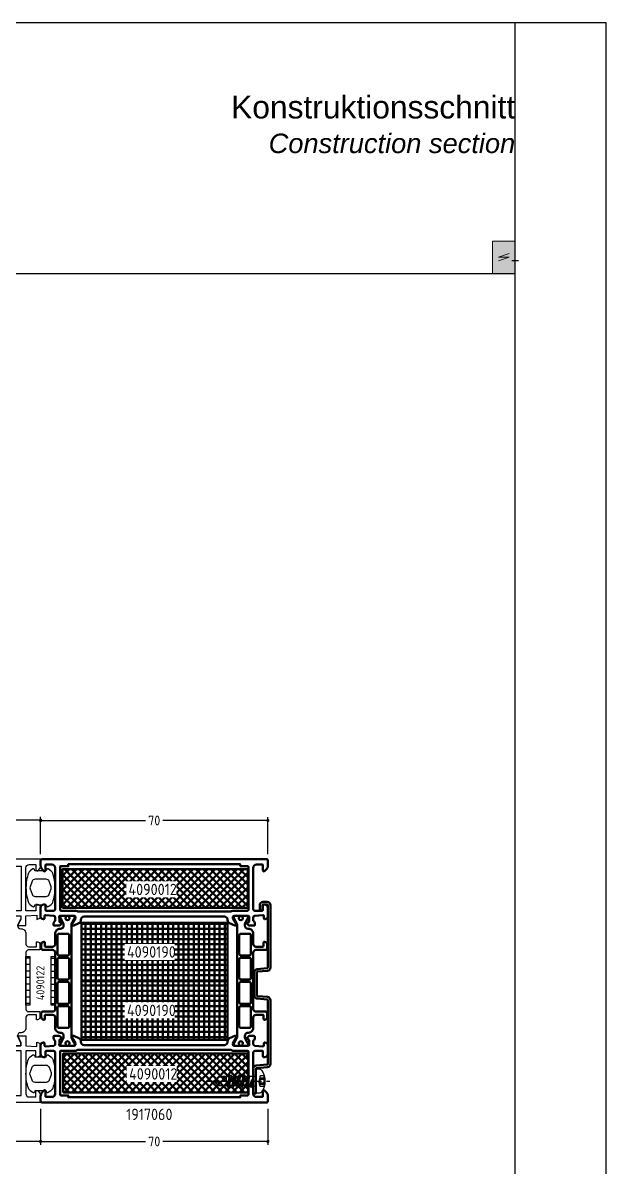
# Model space of a CAD drawing. Header units: millimetres. Extents: x 415 to 4125, y 1522 to 2116.
# Drawn here: x 2535 to 2714.6, y 1763.3 to 2115.9 of the extents above; entities that cross this region are included whole.
import ezdxf

# ---------------------------------------------------------------- set-up
doc = ezdxf.new("R2010")
doc.units = ezdxf.units.MM
doc.linetypes.add('AM_ISO02W050', pattern=[7.5, 6, -1.5])
doc.linetypes.add('AM_ISO08W050', pattern=[18, 12, -1.5, 3, -1.5])
for name, color, linetype in [('04TXT', 2, 'Continuous'), ('AM_1', 2, 'Continuous'), ('AM_3', 6, 'AM_ISO02W050'), ('AM_7', 4, 'AM_ISO08W050'), ('DUENN', 7, 'Continuous'), ('PROFILE', 7, 'Continuous'), ('WBC-GER-ENG', 7, 'Continuous')]:
    doc.layers.add(name, color=color, linetype=linetype)
for name, color, linetype, lineweight in [('AM_0', 7, 'Continuous', 50), ('AM_5', 3, 'Continuous', 25), ('AM_C', 2, 'Continuous', 50), ('AM_D', 7, 'Continuous', 50), ('Cont2', 2, 'Continuous', 25), ('Cont3', 70, 'Continuous', 18), ('Cont4', 10, 'Continuous', 13)]:
    doc.layers.add(name, color=color, linetype=linetype, lineweight=lineweight)
doc.layers.add('BOUND_EXT', color=30, linetype='Continuous', plot=False)
doc.layers.add('BOUND_INT', color=30, linetype='Continuous', plot=False)
doc.styles.add('HBS_DIMTEXTSTYLE', font='isocp.shx')
doc.styles.get("Standard").update_dxf_attribs({"font": 'ISOCP.SHX'})
doc.styles.add('SWISSB', font='swissb.ttf')
doc.dimstyles.new('HBS_Cata_1-1', dxfattribs={"dimtxt": 3, "dimasz": 1, "dimexe": 1, "dimexo": 2, "dimgap": 1, "dimtad": 0, "dimtoh": 1, "dimdec": 1, "dimdsep": 46, "dimtxsty": 'HBS_DIMTEXTSTYLE', "dimblk": 'DOT', "dimcen": 0, "dimclrd": 256, "dimclre": 256, "dimclrt": 2, "dimadec": 0, "dimazin": 2, "dimtp": 0.1, "dimtm": 0.1, "dimtfac": 0.7, "dimtdec": 1, "dimtmove": 0, "dimatfit": 3, "dimldrblk": 'NONE', "dimfxl": 1, "dimlwd": -1, "dimlwe": -1, "dimarcsym": 1})

# ---------------------------------------------------------------- blocks, each defined once
blk = doc.blocks.new('WI4010047_253_253')
at = {"linetype": 'Continuous'}
for points in [[(8.85, 4.5, -0.084879), (13.335592, 3.733007), (13.335592, 3.733007, -0.156567), (14.065921, 3.178593), (14.645746, 2.350517, -0.493145), (14.502606, 1.896537), (14.1, 1.75), (14.1, -1.75), (14.502606, -1.896537, -0.493145), (14.645746, -2.350517), (14.065921, -3.178593, -0.156567), (13.335592, -3.733007, -0.084879), (8.85, -4.5, -0.084879), (4.364408, -3.733007, -0.156567), (3.634079, -3.178593), (3.054254, -2.350517, -0.493145), (3.197394, -1.896537), (3.6, -1.75), (3.6, 1.75), (3.197394, 1.896537, -0.493145), (3.054254, 2.350517), (3.634079, 3.178593, -0.156567), (4.364408, 3.733007, -0.084879)], [(11.5, 1.699449), (11.5, -1.699449, -0.315299), (10.84202, -2.639142), (9.19202, -3.239693, -0.176327), (8.50798, -3.239693), (6.85798, -2.639142, -0.315299), (6.2, -1.699449), (6.2, 1.699449, -0.315299), (6.85798, 2.639142), (8.50798, 3.239693, -0.176327), (9.19202, 3.239693), (10.84202, 2.639142, -0.315299), (11.5, 1.699449)]]:
    blk.add_lwpolyline(points, format="xyb", close=True, dxfattribs=at)
blk = doc.blocks.new('WI4090122_253_253')
at = {"linetype": 'Continuous'}
for p, q in [((-7, 1.2), (-7, 0)), ((-5, 1.2), (-5, 0)), ((-3, 1.2), (-3, 0)), ((-1, 1.2), (-1, 0)), ((1, 1.2), (1, 0)), ((3, 1.2), (3, 0)), ((5, 1.2), (5, 0)), ((7, 1.2), (7, 0))]:
    blk.add_line(p, q, dxfattribs=at)
blk.add_lwpolyline([(7.5, 1.2), (7.5, 0), (-7.5, 0), (-7.5, 1.2), (7.5, 1.2)], close=True, dxfattribs=at)
blk = doc.blocks.new('WI1311073')
at = {"linetype": 'Continuous'}
for points in [[(17.7, 20.161791), (17.7, 13.4, 0.414214), (18.7, 12.4), (18.856087, 12.4, -0.294108), (19.766453, 11.813803), (20.5, 10.2), (20.5, 9.5), (18.3, 10.5), (17.5, 10.5), (17.5, 6.1), (18.3, 6.1), (20.5, 7.1), (20.5, 4.500001), (17.5, 4.5), (17.279263, 1.2), (18.58563, 1.2), (18.148865, 0), (15, 0, -0.414214), (14, 1), (14, 1.5), (15.9, 1.5), (15.9, 4.5), (2.7, 4.5, 0.414214), (1.7, 3.5), (1.7, 1.5), (3.5, 1.5), (3.712132, 0.987868), (3.310051, 0.585786, -0.198912), (1.895837, 0), (0, 0), (0, 65), (4.5, 65), (4.5, 62.5), (3.5, 62.5), (3.5, 63.5), (2.3, 63.5, 0.414214), (1.5, 62.7), (1.5, 58.3, 0.414214), (2.3, 57.5), (3.5, 57.5), (3.5, 58.5), (4.5, 58.5), (4.5, 55), (3.5, 55), (3.5, 56), (1.8, 56), (1.8, 36.5, 0.414214), (2.8, 35.5), (15.9, 35.5), (15.9, 38.5), (14, 38.5), (14, 39, -0.414214), (15, 40), (18.148865, 40), (18.58563, 38.8), (17.279263, 38.8), (17.5, 35.5), (20.5, 35.499999), (20.5, 32.9), (18.3, 33.9), (17.5, 33.9), (17.5, 29.5), (18.3, 29.5), (20.5, 30.5), (20.5, 29.8), (20.5, 29.8), (19.766453, 28.186197, -0.294108), (18.856087, 27.6), (18.7, 27.6, 0.414214), (17.7, 26.6), (17.7, 20.161791)], [(57.3, 19.709844), (57.3, 13.4, -0.414214), (56.3, 12.4), (56.143913, 12.4, 0.294108), (55.233547, 11.813803), (54.5, 10.2), (54.5, 10.2), (54.5, 9.5), (56.7, 10.5), (57.5, 10.5), (57.5, 6.1), (56.7, 6.1), (54.5, 7.1), (54.5, 4.500001), (57.5, 4.5), (57.720737, 1.2), (56.41437, 1.2), (56.851135, 0), (60, 0, 0.414214), (61, 1), (61, 1.5), (59.1, 1.5), (59.1, 4.5), (72.3, 4.5, -0.414214), (73.3, 3.5), (73.3, 1.5), (71.5, 1.5), (71.287868, 0.987868), (71.689949, 0.585786, 0.198912), (73.104163, 0), (75, 0), (75, 40), (73.104163, 40, 0.198912), (71.689949, 39.414214), (71.287868, 39.012132), (71.5, 38.5), (73.3, 38.5), (73.3, 36.5, -0.414214), (72.3, 35.5), (59.1, 35.5), (59.1, 38.5), (61, 38.5), (61, 39, 0.414214), (60, 40), (56.851135, 40), (56.41437, 38.8), (57.720737, 38.8), (57.5, 35.5), (54.5, 35.499999), (54.5, 32.9), (56.7, 33.9), (57.5, 33.9), (57.5, 29.5), (56.7, 29.5), (54.5, 30.5), (54.5, 29.8), (55.233547, 28.186197, 0.294108), (56.143913, 27.6), (56.3, 27.6, -0.414214), (57.3, 26.6), (57.3, 19.709844)], [(16.2, 19.890623), (16.2, 28.330909, 0.112281), (16.101639, 28.763398, -0.112281), (15.9, 29.65), (15.9, 34), (2.2, 34), (2.2, 31.5), (2.2, 31.5), (1.6, 31.5), (1.6, 8.5), (2.2, 8.5), (2.2, 6), (15.9, 6), (15.9, 10.35, -0.112281), (16.101639, 11.236602, 0.112281), (16.2, 11.669091), (16.2, 19.890623)], [(58.8, 19.709844), (58.8, 28.330909, -0.112281), (58.898361, 28.763398, 0.112281), (59.1, 29.65), (59.1, 34), (72.8, 34), (72.8, 31.5), (72.8, 31.5), (73.4, 31.5), (73.4, 8.5), (72.8, 8.5), (72.8, 6), (59.1, 6), (59.1, 10.35, 0.112281), (58.898361, 11.236602, -0.112281), (58.8, 11.669091), (58.8, 19.709844)]]:
    blk.add_lwpolyline(points, format="xyb", dxfattribs=at)
at = {"color": 7, "linetype": 'Continuous'}
for points, format in [([(35.052353, 30.5), (54.5, 30.5), (54.5, 30.450216), (56.5, 29.45), (57.5, 29.45), (57.5, 33.95), (56.5, 33.95), (54.5, 32.949784), (54.5, 32.9), (54.5, 32.9, -0.414214), (53.5, 33.9), (53.5, 34, 0.414214), (52, 35.5), (48.8, 35.5, -0.414214), (48, 36.3), (48, 38.7), (49.5, 38.7), (49.5, 39, 0.414214), (48.7, 39.8), (47, 39.8), (47, 36.3, -0.414214), (46.2, 35.5), (28.8, 35.5, -0.414214), (28, 36.3), (28, 39.8), (26.3, 39.8, 0.414214), (25.5, 39), (25.5, 38.7), (27, 38.7), (27, 36.3, -0.414214), (26.2, 35.5), (23, 35.5, 0.414214), (21.5, 34), (21.5, 33.9, -0.414214), (20.5, 32.9), (20.5, 32.949784), (18.5, 33.95), (17.5, 33.95), (17.5, 29.45), (18.5, 29.45), (20.5, 30.450216), (20.5, 30.5), (35.052353, 30.5)], "xyb"), ([(29.7, 32.880882, 0, 0, 0), (29.7, 31.2, 0, 0, 0), (23, 31.2, 0, 0, 0), (23, 34.8, 0, 0, 0), (23, 34.8, 0, 0, 0), (29.7, 34.8, 0, 0, 0), (29.7, 32.880882, 0.1, 0.1, 0)], "xyseb"), ([(30.4, 33.014109, 0, 0, 0), (30.4, 34.8, 0, 0, 0), (30.4, 34.8, 0, 0, 0), (37.15, 34.8, 0, 0, 0), (37.15, 32.792063, 0.1, 0.1, 0)], "xyseb"), ([(35.052353, 31.2, 0, 0, 0), (30.4, 31.2, 0, 0, 0), (30.4, 33.014109, 0.1, 0.1, 0)], "xyseb"), ([(37.15, 32.792063, 0, 0, 0), (37.15, 31.2, 0, 0, 0), (35.052353, 31.2, 0.1, 0.1, 0)], "xyseb"), ([(37.85, 32.792063, 0, 0, 0), (37.85, 34.8, 0, 0, 0), (44.6, 34.8, 0, 0, 0), (44.6, 32.658835, 0.1, 0.1, 0)], "xyseb"), ([(44.6, 32.658835, 0, 0, 0), (44.6, 31.2, 0, 0, 0), (44.6, 31.2, 0, 0, 0), (37.85, 31.2, 0, 0, 0), (37.85, 32.792063, 0.1, 0.1, 0)], "xyseb"), ([(45.3, 32.658835, 0, 0, 0), (45.3, 34.8, 0, 0, 0), (45.3, 34.8, 0, 0, 0), (52, 34.8, 0, 0, 0), (52, 31.2, 0, 0, 0), (45.3, 31.2, 0, 0, 0), (45.3, 32.658835, 0.1, 0.1, 0)], "xyseb"), ([(34.030577, 9.5), (54.5, 9.5), (54.5, 9.549784), (56.5, 10.55), (57.5, 10.55), (57.5, 6.05), (56.5, 6.05), (54.5, 7.050216), (54.5, 7.1), (54.5, 7.1, 0.414214), (53.5, 6.1), (53.5, 6, -0.414214), (52, 4.5), (48.8, 4.5, 0.414214), (48, 3.7), (48, 1.3), (49.5, 1.3), (49.5, 1, -0.414214), (48.7, 0.2), (47, 0.2), (47, 3.7, 0.414214), (46.2, 4.5), (28.8, 4.5, 0.414214), (28, 3.7), (28, 0.2), (26.3, 0.2, -0.414214), (25.5, 1), (25.5, 1.3), (27, 1.3), (27, 3.7, 0.414214), (26.2, 4.5), (23, 4.5, -0.414214), (21.5, 6), (21.5, 6.1, 0.414214), (20.5, 7.1), (20.5, 7.050216), (18.5, 6.05), (17.5, 6.05), (17.5, 10.55), (18.5, 10.55), (20.5, 9.549784), (20.5, 9.5), (34.030577, 9.5)], "xyb"), ([(29.7, 6.990274, 0, 0, 0), (29.7, 8.8, 0, 0, 0), (23, 8.8, 0, 0, 0), (23, 5.2, 0, 0, 0), (23, 5.2, 0, 0, 0), (29.7, 5.2, 0, 0, 0), (29.7, 6.990274, 0.1, 0.1, 0)], "xyseb"), ([(34.252702, 8.8, 0, 0, 0), (30.4, 8.8, 0, 0, 0), (30.4, 6.990274, 0.1, 0.1, 0)], "xyseb"), ([(37.15, 6.901456, 0, 0, 0), (37.15, 8.8, 0, 0, 0), (34.252702, 8.8, 0.1, 0.1, 0)], "xyseb"), ([(44.6, 6.901456, 0, 0, 0), (44.6, 8.8, 0, 0, 0), (44.6, 8.8, 0, 0, 0), (37.85, 8.8, 0, 0, 0), (37.85, 6.901456, 0.1, 0.1, 0)], "xyseb"), ([(45.3, 6.901456, 0, 0, 0), (45.3, 5.2, 0, 0, 0), (45.3, 5.2, 0, 0, 0), (52, 5.2, 0, 0, 0), (52, 8.8, 0, 0, 0), (45.3, 8.8, 0, 0, 0), (45.3, 6.901456, 0.1, 0.1, 0)], "xyseb"), ([(30.4, 6.990274, 0, 0, 0), (30.4, 5.2, 0, 0, 0), (30.4, 5.2, 0, 0, 0), (37.15, 5.2, 0, 0, 0), (37.15, 6.901456, 0.1, 0.1, 0)], "xyseb"), ([(37.85, 6.901456, 0, 0, 0), (37.85, 5.2, 0, 0, 0), (44.6, 5.2, 0, 0, 0), (44.6, 6.901456, 0.1, 0.1, 0)], "xyseb")]:
    blk.add_lwpolyline(points, format=format, dxfattribs=at)
blk = doc.blocks.new('1917060_technic_wos')
at = {"layer": 'AM_D'}
for points in [[(20.5, 59.8), (19.77, 58.19, -0.294108), (18.86, 57.6), (18.7, 57.6, 0.414214), (17.7, 56.6), (17.7, 13.4, 0.414214), (18.7, 12.4), (18.86, 12.4, -0.294108), (19.77, 11.81), (20.5, 10.2), (20.5, 9.9, -0.198912), (20.44, 9.76), (20.34, 9.66, -0.339454), (20.1, 9.63), (18.18, 10.74, 0.57735), (17.5, 10.35), (17.5, 6, 0.618034), (17.98, 5.76, -0.162278), (18.1, 5.8), (19.25, 5.8, 0.267949), (19.42, 5.9), (19.8, 6.55), (20.44, 5.91, -0.198912), (20.5, 5.77), (20.5, 4.2, -0.414214), (20.3, 4), (19.87, 4, -0.241531), (19.05, 4.42, 0.241531), (18.89, 4.5), (17.97, 4.5, 0.394784), (17.47, 4.03), (17.3, 1.52, 0.433914), (17.6, 1.2), (18.3, 1.2, -0.520567), (18.49, 0.93), (18.27, 0.33, -0.315299), (17.8, 0), (15, 0, -0.414214), (14, 1), (14, 1.3, -0.414214), (14.2, 1.5), (15.7, 1.5, 0.414214), (15.9, 1.7), (15.9, 4, 0.414214), (15.4, 4.5), (2.7, 4.5, 0.414214), (1.7, 3.5), (1.7, 1.7, 0.414214), (1.9, 1.5), (3.5, 1.5, -0.668179), (3.71, 0.99), (3.31, 0.59, -0.198912), (1.9, 0), (0.5, 0, -0.414214), (0, 0.5), (0, 69.5, -0.414214), (0.5, 70), (1.9, 70, -0.198912), (3.31, 69.41), (3.71, 69.01, -0.668179), (3.5, 68.5), (1.9, 68.5, 0.414214), (1.7, 68.3), (1.7, 66.5, 0.414214), (2.7, 65.5), (15.4, 65.5, 0.414214), (15.9, 66), (15.9, 68.3, 0.414214), (15.7, 68.5), (14.2, 68.5, -0.414214), (14, 68.7), (14, 69, -0.414214), (15, 70), (17.8, 70, -0.315299), (18.27, 69.67), (18.49, 69.07, -0.520567), (18.3, 68.8), (17.6, 68.8, 0.433914), (17.3, 68.48), (17.47, 65.97, 0.394784), (17.97, 65.5), (18.89, 65.5, 0.241531), (19.05, 65.58, -0.241531), (19.87, 66), (20.3, 66, -0.414214), (20.5, 65.8), (20.5, 64.23, -0.198912), (20.44, 64.09), (19.8, 63.45), (19.42, 64.1, 0.267949), (19.25, 64.2), (18.1, 64.2, -0.162278), (17.98, 64.24, 0.618034), (17.5, 64), (17.5, 59.65, 0.57735), (18.18, 59.26), (20.1, 60.37, -0.339454), (20.34, 60.34), (20.44, 60.24, -0.198912), (20.5, 60.1), (20.5, 59.8)], [(54.5, 62.9, -0.414214), (53.5, 63.9), (53.5, 64, 0.414214), (52, 65.5), (48.8, 65.5, -0.414214), (48, 66.3), (48, 68.5, -0.414214), (48.2, 68.7), (49.3, 68.7, 0.414214), (49.5, 68.9), (49.5, 69, 0.414214), (48.7, 69.8), (47.5, 69.8, 0.414214), (47, 69.3), (47, 66.3, -0.414214), (46.2, 65.5), (28.8, 65.5, -0.414214), (28, 66.3), (28, 69.3, 0.414214), (27.5, 69.8), (26.3, 69.8, 0.414214), (25.5, 69), (25.5, 68.9, 0.414214), (25.7, 68.7), (26.8, 68.7, -0.414214), (27, 68.5), (27, 66.3, -0.414214), (26.2, 65.5), (23, 65.5, 0.414214), (21.5, 64), (21.5, 63.9, -0.414214), (20.5, 62.9), (20.19, 62.9, -0.131195), (19.72, 63.03), (18.43, 63.77, 0.131652), (17.93, 63.9), (17.8, 63.9, 0.414214), (17.5, 63.6), (17.5, 62.42, 0.414214), (17.7, 62.22), (17.96, 62.22, -1.69614), (17.96, 61.17), (17.7, 61.17, 0.414214), (17.5, 60.97), (17.5, 59.8, 0.414214), (17.8, 59.5), (17.93, 59.5, 0.131652), (18.43, 59.63), (19.72, 60.37, -0.131195), (20.19, 60.5), (54.81, 60.5, -0.131195), (55.28, 60.37), (56.57, 59.63, 0.131652), (57.07, 59.5), (57.2, 59.5, 0.414214), (57.5, 59.8), (57.5, 60.97, 0.414214), (57.3, 61.17), (57.04, 61.17, -1.69614), (57.04, 62.22), (57.3, 62.22, 0.414214), (57.5, 62.42), (57.5, 63.6, 0.414214), (57.2, 63.9), (57.07, 63.9, 0.131652), (56.57, 63.77), (55.28, 63.03, -0.131195), (54.81, 62.9), (54.5, 62.9)], [(54.5, 59.8), (55.23, 58.19, 0.294108), (56.14, 57.6), (56.3, 57.6, -0.414214), (57.3, 56.6), (57.3, 13.4, -0.414214), (56.3, 12.4), (56.14, 12.4, 0.294108), (55.23, 11.81), (54.5, 10.2), (54.5, 9.9, 0.198912), (54.56, 9.76), (54.66, 9.66, 0.339454), (54.9, 9.63), (56.83, 10.74, -0.57735), (57.5, 10.35), (57.5, 6, -0.618034), (57.02, 5.76, 0.162278), (56.9, 5.8), (55.75, 5.8, -0.267949), (55.58, 5.9), (55.2, 6.55), (54.56, 5.91, 0.198912), (54.5, 5.77), (54.5, 4.2, 0.414214), (54.7, 4), (55.13, 4, 0.241531), (55.95, 4.42, -0.241531), (56.11, 4.5), (57.03, 4.5, -0.394784), (57.53, 4.03), (57.7, 1.52, -0.433914), (57.4, 1.2), (56.7, 1.2, 0.520567), (56.51, 0.93), (56.73, 0.33, 0.315299), (57.2, 0), (60, 0, 0.414214), (61, 1), (61, 1.3, 0.414214), (60.8, 1.5), (59.3, 1.5, -0.414214), (59.1, 1.7), (59.1, 4, -0.414214), (59.6, 4.5), (72.3, 4.5, -0.414214), (73.3, 3.5), (73.3, 1.7, -0.414214), (73.1, 1.5), (71.5, 1.5, 0.668179), (71.29, 0.99), (71.69, 0.59, 0.198912), (73.1, 0), (74.5, 0, 0.414214), (75, 0.5), (75, 69.5, 0.414214), (74.5, 70), (73.1, 70, 0.198912), (71.69, 69.41), (71.29, 69.01, 0.668179), (71.5, 68.5), (73.1, 68.5, -0.414214), (73.3, 68.3), (73.3, 66.5, -0.414214), (72.3, 65.5), (59.6, 65.5, -0.414214), (59.1, 66), (59.1, 68.3, -0.414214), (59.3, 68.5), (60.8, 68.5, 0.414214), (61, 68.7), (61, 69, 0.414214), (60, 70), (57.2, 70, 0.315299), (56.73, 69.67), (56.51, 69.07, 0.520567), (56.7, 68.8), (57.4, 68.8, -0.433914), (57.7, 68.48), (57.53, 65.97, -0.394784), (57.03, 65.5), (56.11, 65.5, -0.241531), (55.95, 65.58, 0.241531), (55.13, 66), (54.7, 66, 0.414214), (54.5, 65.8), (54.5, 64.23, 0.198912), (54.56, 64.09), (55.2, 63.45), (55.58, 64.1, -0.267949), (55.75, 64.2), (56.9, 64.2, 0.162278), (57.02, 64.24, -0.618034), (57.5, 64), (57.5, 59.65, -0.57735), (56.83, 59.26), (54.9, 60.37, 0.339454), (54.66, 60.34), (54.56, 60.24, 0.198912), (54.5, 60.1), (54.5, 59.8)], [(2.2, 61.5), (1.6, 61.5), (1.6, 8.5), (2.2, 8.5), (2.2, 6.2, 0.414214), (2.4, 6), (15.7, 6, 0.414214), (15.9, 6.2), (15.9, 10.35, -0.112281), (16.1, 11.24, 0.112281), (16.2, 11.67), (16.2, 58.33, 0.112281), (16.1, 58.76, -0.112281), (15.9, 59.65), (15.9, 63.8, 0.414214), (15.7, 64), (2.4, 64, 0.414214), (2.2, 63.8), (2.2, 61.5)], [(23, 61.7), (23, 64.3, -0.414214), (23.5, 64.8), (29.2, 64.8, -0.414214), (29.7, 64.3), (29.7, 61.7, -0.414214), (29.2, 61.2), (23.5, 61.2, -0.414214), (23, 61.7)], [(30.4, 61.7), (30.4, 64.3, -0.414214), (30.9, 64.8), (36.65, 64.8, -0.414214), (37.15, 64.3), (37.15, 61.7, -0.414214), (36.65, 61.2), (30.9, 61.2, -0.414214), (30.4, 61.7)], [(44.6, 61.7, -0.414214), (44.1, 61.2), (38.35, 61.2, -0.414214), (37.85, 61.7), (37.85, 64.3, -0.414214), (38.35, 64.8), (44.1, 64.8, -0.414214), (44.6, 64.3), (44.6, 61.7)], [(45.3, 61.7), (45.3, 64.3, -0.414214), (45.8, 64.8), (51.5, 64.8, -0.414214), (52, 64.3), (52, 61.7, -0.414214), (51.5, 61.2), (45.8, 61.2, -0.414214), (45.3, 61.7)], [(72.8, 61.5), (73.4, 61.5), (73.4, 8.5), (72.8, 8.5), (72.8, 6.2, -0.414214), (72.6, 6), (59.3, 6, -0.414214), (59.1, 6.2), (59.1, 10.35, 0.112281), (58.9, 11.24, -0.112281), (58.8, 11.67), (58.8, 58.33, -0.112281), (58.9, 58.76, 0.112281), (59.1, 59.65), (59.1, 63.8, -0.414214), (59.3, 64), (72.6, 64, -0.414214), (72.8, 63.8), (72.8, 61.5)], [(20.5, 7.1, -0.414214), (21.5, 6.1), (21.5, 6, 0.414214), (23, 4.5), (26.2, 4.5, -0.414214), (27, 3.7), (27, 1.5, -0.414214), (26.8, 1.3), (25.7, 1.3, 0.414214), (25.5, 1.1), (25.5, 1, 0.414214), (26.3, 0.2), (27.5, 0.2, 0.414214), (28, 0.7), (28, 3.7, -0.414214), (28.8, 4.5), (46.2, 4.5, -0.414214), (47, 3.7), (47, 0.7, 0.414214), (47.5, 0.2), (48.7, 0.2, 0.414214), (49.5, 1), (49.5, 1.1, 0.414214), (49.3, 1.3), (48.2, 1.3, -0.414214), (48, 1.5), (48, 3.7, -0.414214), (48.8, 4.5), (52, 4.5, 0.414214), (53.5, 6), (53.5, 6.1, -0.414214), (54.5, 7.1), (54.81, 7.1, -0.131195), (55.28, 6.97), (56.57, 6.23, 0.131652), (57.07, 6.1), (57.2, 6.1, 0.414214), (57.5, 6.4), (57.5, 7.58, 0.414214), (57.3, 7.78), (57.04, 7.78, -1.69614), (57.04, 8.83), (57.3, 8.83, 0.414214), (57.5, 9.03), (57.5, 10.2, 0.414214), (57.2, 10.5), (57.07, 10.5, 0.131652), (56.57, 10.37), (55.28, 9.63, -0.131195), (54.81, 9.5), (20.19, 9.5, -0.131195), (19.72, 9.63), (18.43, 10.37, 0.131652), (17.93, 10.5), (17.8, 10.5, 0.414214), (17.5, 10.2), (17.5, 9.03, 0.414214), (17.7, 8.83), (17.96, 8.83, -1.69614), (17.96, 7.78), (17.7, 7.78, 0.414214), (17.5, 7.58), (17.5, 6.4, 0.414214), (17.8, 6.1), (17.93, 6.1, 0.131652), (18.43, 6.23), (19.72, 6.97, -0.131195), (20.19, 7.1), (20.5, 7.1)], [(29.7, 8.3), (29.7, 5.7, -0.414214), (29.2, 5.2), (23.5, 5.2, -0.414214), (23, 5.7), (23, 8.3, -0.414214), (23.5, 8.8), (29.2, 8.8, -0.414214), (29.7, 8.3)], [(30.4, 8.3, -0.414214), (30.9, 8.8), (36.65, 8.8, -0.414214), (37.15, 8.3), (37.15, 5.7, -0.414214), (36.65, 5.2), (30.9, 5.2, -0.414214), (30.4, 5.7), (30.4, 8.3)], [(44.6, 8.3), (44.6, 5.7, -0.414214), (44.1, 5.2), (38.35, 5.2, -0.414214), (37.85, 5.7), (37.85, 8.3, -0.414214), (38.35, 8.8), (44.1, 8.8, -0.414214), (44.6, 8.3)], [(52, 8.3), (52, 5.7, -0.414214), (51.5, 5.2), (45.8, 5.2, -0.414214), (45.3, 5.7), (45.3, 8.3, -0.414214), (45.8, 8.8), (51.5, 8.8, -0.414214), (52, 8.3)]]:
    blk.add_lwpolyline(points, format="xyb", close=True, dxfattribs=at)
blk = doc.blocks.new('4090190x')
at = {"layer": 'AM_C'}
h = blk.add_hatch(dxfattribs=at)
h.set_pattern_fill('NET', color=1, scale=0.5)
h.paths.add_polyline_path([(2071.25, 639.61), (2071.25, 684.61), (2053.25, 684.61), (2053.25, 639.61)])
at = {"layer": 'AM_D', "color": 2}
blk.add_lwpolyline([(2071.25, 639.61), (2053.25, 639.61), (2053.25, 684.61), (2071.25, 684.61), (2071.25, 639.61)], close=True, dxfattribs=at)
blk = doc.blocks.new('4090190xx')
at = {"layer": '04TXT'}
blk.add_blockref('4090190x', (137, 0.55), dxfattribs=at)
at = {"layer": '04TXT', "insert": (2197.45, 654.16), "char_height": 3.5, "attachment_point": 1, "rotation": 90, "bg_fill": 3, "box_fill_scale": 1.2, "bg_fill_color": 256, "bg_fill_transparency": 0}
blk.add_mtext_dynamic_manual_height_columns('{\\C7;4090190}', width=13.9994, gutter_width=12.5, heights=[3.4], dxfattribs=at)
blk = doc.blocks.new('4090012x')
at = {"layer": 'AM_C'}
h = blk.add_hatch(dxfattribs=at)
h.set_pattern_fill('ANSI37', color=256, scale=0.5, angle=-90)
h.set_pattern_definition([(315, (708.7329, -1680.4277), (1.122532, 1.122532), []), (45, (708.7329, -1680.4277), (-1.122532, 1.122532), [])])
h.paths.add_polyline_path([(724.98, -1693.16), (781.98, -1693.16), (781.98, -1681.16), (724.98, -1681.16)])
at = {"layer": 'AM_D', "color": 2}
blk.add_lwpolyline([(724.98, -1693.16), (781.98, -1693.16), (781.98, -1681.16), (724.98, -1681.16), (724.98, -1693.16)], close=True, dxfattribs=at)
at = {"layer": '04TXT', "insert": (745.27, -1685.69), "char_height": 3.5, "attachment_point": 1, "bg_fill": 3, "box_fill_scale": 1.2, "bg_fill_color": 256, "bg_fill_transparency": 0}
blk.add_mtext_dynamic_manual_height_columns('{\\C7;4090012}', width=13.9994, gutter_width=12.5, heights=[3.4], dxfattribs=at)
blk = doc.blocks.new('4080202_technic_wos')
at = {"layer": 'AM_D'}
blk.add_lwpolyline([(-48.32, -0.18), (-48.61, -3.59, -0.388879), (-49.61, -4.5), (-57.2, -4.5), (-57.2, -3.7), (-49.61, -3.7, 0.388879), (-49.41, -3.52), (-49.11, -0.11, -0.388879), (-48.12, 0.8), (-28.48, 0.8, -0.388879), (-27.49, -0.11), (-27.22, -3.22, 0.388879), (-27.02, -3.4), (-19.88, -3.4, 0.388879), (-19.68, -3.22), (-19.41, -0.11, -0.388879), (-18.42, 0.8), (0.8, 0.8, -0.414214), (1.8, -0.2), (1.8, -1.5, -0.414214), (0.8, -2.5), (-0.7, -2.5), (-0.7, -1.7), (0.8, -1.7, 0.414214), (1, -1.5), (1, -0.2, 0.414214), (0.8, 0), (-18.42, 0, 0.388879), (-18.62, -0.18), (-18.89, -3.29, -0.388879), (-19.88, -4.2), (-27.02, -4.2, -0.388879), (-28.01, -3.29), (-28.28, -0.18, 0.388879), (-28.48, 0), (-48.12, 0, 0.388879), (-48.32, -0.18)], format="xyb", close=True, dxfattribs=at)
blk = doc.blocks.new('WS4070448')
for p, q in [((45.28, 178.42), (45.28, 176.06)), ((45.28, 178.42), (48.18, 178.42)), ((48.18, 176.06), (48.18, 178.42)), ((45.28, 176.06), (46.73, 174.42)), ((46.73, 174.42), (48.18, 176.06))]:
    blk.add_line(p, q)
blk.add_lwpolyline([(50.05, 189.18, 0.314856), (43.41, 189.18, 0.244912), (42.98, 188.36), (42.98, 187.42), (50.48, 187.42), (50.48, 188.36, 0.244912), (50.05, 189.18, 0.138291)], format="xyb")
for points in [[(45.28, 186.92), (45.28, 186.21)], [(48.18, 186.92), (48.18, 185.5)], [(44.78, 185.92), (47.23, 186.35)], [(44.78, 184.52), (48.68, 185.21)], [(44.78, 183.12), (48.68, 183.81)], [(45.28, 185.63), (45.28, 185.21)], [(45.28, 185.63), (45.28, 184.81)], [(45.28, 185.63), (45.28, 184.81)], [(45.28, 184.23), (45.28, 183.41)], [(48.18, 184.92), (48.18, 184.1)], [(48.18, 183.52), (48.18, 182.7)], [(44.78, 181.72), (48.68, 182.41)], [(44.78, 180.32), (48.68, 181.01)], [(45.28, 182.83), (45.28, 182.01)], [(45.28, 181.43), (45.28, 180.61)], [(45.28, 180.03), (45.28, 179.21)], [(48.18, 182.12), (48.18, 181.3)], [(48.18, 180.72), (48.18, 179.9)], [(44.78, 178.92), (48.68, 179.61)], [(45.28, 178.63), (45.28, 178.42)], [(45.28, 177.23), (45.28, 176.41)], [(47.93, 178.42), (47.93, 176.17), (46.76, 174.78)], [(48.18, 179.32), (48.18, 178.42)], [(48.18, 177.92), (48.18, 177.1)]]:
    blk.add_lwpolyline(points)
for points in [[(44.78, 185.92), (45.28, 185.63), (46.73, 185.98), (47.23, 186.35), (46.73, 186.55), (45.28, 186.21)], [(44.78, 184.52), (45.28, 184.23), (48.18, 184.92), (48.68, 185.21), (48.18, 185.5), (45.28, 184.81)], [(44.78, 183.12), (45.28, 182.83), (48.18, 183.52), (48.68, 183.81), (48.18, 184.1), (45.28, 183.41)], [(44.78, 181.72), (45.28, 181.43), (48.18, 182.12), (48.68, 182.41), (48.18, 182.7), (45.28, 182.01)], [(44.78, 180.32), (45.28, 180.03), (48.18, 180.72), (48.68, 181.01), (48.18, 181.3), (45.28, 180.61)], [(44.78, 178.92), (45.28, 178.63), (48.18, 179.32), (48.68, 179.61), (48.18, 179.9), (45.28, 179.21)]]:
    blk.add_lwpolyline(points, close=True)
for centre, radius, start, end in [((44.78, 186.92), 0.5, 0, 90), ((48.68, 186.92), 0.5, 90, 180), ((45.27, 174.59), 1.47, 353.4244, 89.6688)]:
    blk.add_arc(centre, radius, start, end)
at = {"layer": 'AM_3'}
for p, q in [((45.76, 188.75), (45.76, 190.14)), ((46.17, 188.75), (46.17, 190.03)), ((47.29, 188.75), (47.29, 190.03)), ((47.7, 188.75), (47.7, 190.14))]:
    blk.add_line(p, q, dxfattribs=at)
for points in [[(45.08, 189.98), (45.08, 188.75)], [(45.08, 188.75), (46.73, 188.31)], [(48.38, 188.75), (46.73, 188.31)], [(48.38, 189.98), (48.38, 188.75)]]:
    blk.add_lwpolyline(points, dxfattribs=at)
for centre, radius, start, end in [((45.14, 191.26), 1.28, 267.2848, 298.8872), ((45.42, 189.91), 1.21, 253.6643, 286.3357), ((46.73, 192.91), 2.94, 250.6988, 289.3012), ((46.73, 198.84), 10.13, 264.4948, 275.5052), ((48.32, 191.26), 1.28, 241.1128, 272.7152), ((48.04, 189.91), 1.21, 253.6643, 286.3357)]:
    blk.add_arc(centre, radius, start, end, dxfattribs=at)
at = {"layer": 'AM_7'}
blk.add_line((46.71, 172.66), (46.73, 191.72), dxfattribs=at)
blk = doc.blocks.new('_Dot')
at = {"color": 0, "linetype": 'ByBlock', "lineweight": -2}
blk.add_line((-0.5, 0), (-1, 0), dxfattribs=at)
at = {"color": 0, "linetype": 'ByBlock', "const_width": 0.5}
blk.add_lwpolyline([(-0.25, 0, 1), (0.25, 0, 1)], format="xyb", close=True, dxfattribs=at)
blk = doc.blocks.new('*D65')
at = {"layer": 'AM_5', "transparency": 16777216}
for p, q in [((2475.43, 1781.24), (2475.43, 1770.24)), ((2540.43, 1781.24), (2540.43, 1770.24)), ((2476.43, 1771.24), (2505.13, 1771.24)), ((2539.43, 1771.24), (2510.73, 1771.24))]:
    blk.add_line(p, q, dxfattribs=at)
at = {"layer": 'Defpoints', "color": 0, "transparency": 16777216}
for p in [(2475.43, 1783.24), (2540.43, 1783.24), (2540.43, 1771.24)]:
    blk.add_point(p, dxfattribs=at)
at = {"layer": 'AM_5', "transparency": 16777216, "rotation": 180}
blk.add_blockref('_Dot', (2475.43, 1771.24), dxfattribs=at)
at = {"layer": 'AM_5', "transparency": 16777216}
blk.add_blockref('_Dot', (2540.43, 1771.24), dxfattribs=at)
at = {"layer": 'AM_5', "color": 2, "transparency": 16777216, "insert": (2507.93, 1771.24), "char_height": 3, "attachment_point": 5, "style": 'HBS_DIMTEXTSTYLE'}
blk.add_mtext('65', dxfattribs=at)
blk = doc.blocks.new('_None')
blk = doc.blocks.new('*D66')
at = {"layer": 'AM_5', "transparency": 16777216}
for p, q in [((2540.43, 1781.24), (2540.43, 1770.24)), ((2610.43, 1781.24), (2610.43, 1770.24)), ((2541.43, 1771.24), (2572.78, 1771.24)), ((2609.43, 1771.24), (2578.08, 1771.24))]:
    blk.add_line(p, q, dxfattribs=at)
at = {"layer": 'Defpoints', "color": 0, "transparency": 16777216}
for p in [(2540.43, 1783.24), (2610.43, 1783.24), (2610.43, 1771.24)]:
    blk.add_point(p, dxfattribs=at)
at = {"layer": 'AM_5', "transparency": 16777216, "rotation": 180}
blk.add_blockref('_Dot', (2540.43, 1771.24), dxfattribs=at)
at = {"layer": 'AM_5', "transparency": 16777216}
blk.add_blockref('_Dot', (2610.43, 1771.24), dxfattribs=at)
at = {"layer": 'AM_5', "color": 2, "transparency": 16777216, "insert": (2575.43, 1771.24), "char_height": 3, "attachment_point": 5, "style": 'HBS_DIMTEXTSTYLE'}
blk.add_mtext('70', dxfattribs=at)
blk = doc.blocks.new('*D67')
at = {"layer": 'AM_5', "transparency": 16777216}
for p, q in [((2540.43, 1859.74), (2540.43, 1871.12)), ((2541.43, 1870.12), (2572.78, 1870.12)), ((2609.43, 1870.12), (2578.08, 1870.12)), ((2610.43, 1859.74), (2610.43, 1871.12))]:
    blk.add_line(p, q, dxfattribs=at)
at = {"layer": 'Defpoints', "color": 0, "transparency": 16777216}
for p in [(2540.43, 1870.12), (2540.43, 1857.74), (2610.43, 1857.74)]:
    blk.add_point(p, dxfattribs=at)
at = {"layer": 'AM_5', "transparency": 16777216, "rotation": 180}
blk.add_blockref('_Dot', (2540.43, 1870.12), dxfattribs=at)
at = {"layer": 'AM_5', "transparency": 16777216}
blk.add_blockref('_Dot', (2610.43, 1870.12), dxfattribs=at)
at = {"layer": 'AM_5', "color": 2, "transparency": 16777216, "insert": (2575.43, 1870.12), "char_height": 3, "attachment_point": 5, "style": 'HBS_DIMTEXTSTYLE'}
blk.add_mtext('70', dxfattribs=at)
blk = doc.blocks.new('*D68')
at = {"layer": 'AM_5', "transparency": 16777216}
for p, q in [((2500.43, 1860.24), (2500.43, 1871.24)), ((2501.43, 1870.24), (2517.63, 1870.24)), ((2539.43, 1870.24), (2523.23, 1870.24)), ((2540.43, 1860.24), (2540.43, 1871.24))]:
    blk.add_line(p, q, dxfattribs=at)
at = {"layer": 'Defpoints', "color": 0, "transparency": 16777216}
for p in [(2500.43, 1870.24), (2500.43, 1858.24), (2540.43, 1858.24)]:
    blk.add_point(p, dxfattribs=at)
at = {"layer": 'AM_5', "transparency": 16777216, "rotation": 180}
blk.add_blockref('_Dot', (2500.43, 1870.24), dxfattribs=at)
at = {"layer": 'AM_5', "transparency": 16777216}
blk.add_blockref('_Dot', (2540.43, 1870.24), dxfattribs=at)
at = {"layer": 'AM_5', "color": 2, "transparency": 16777216, "insert": (2520.43, 1870.24), "char_height": 3, "attachment_point": 5, "style": 'HBS_DIMTEXTSTYLE'}
blk.add_mtext('40', dxfattribs=at)
blk = doc.blocks.new('$$_EX')
at = {"layer": 'BOUND_EXT'}
for p, q in [((210, 297), (0, 297)), ((210, 0), (210, 297))]:
    blk.add_line(p, q, dxfattribs=at)
blk = doc.blocks.new('Opening01')
at = {"layer": 'AM_0', "ltscale": 0.1}
h = blk.add_hatch(color=256, dxfattribs=at)
h.set_gradient(color1=(173, 173, 173), rotation=135, centered=1, tint=1, name='CURVED')
h.paths.add_polyline_path([(189, 258.4), (196, 258.4), (196, 268.4), (189, 268.4)])
at = {"layer": 'Cont3'}
blk.add_lwpolyline([(189, 258.4), (196, 258.4), (196, 268.4), (189, 268.4)], close=True, dxfattribs=at)
at = {"layer": 'Cont4'}
blk.add_lwpolyline([(190.9, 262.3), (194.1, 263.4), (190.9, 263.4), (194.1, 264.5)], dxfattribs=at)
blk = doc.blocks.new('Linie Konstruktionsschnitt')
at = {"layer": 'Cont2'}
blk.add_line((0, -1), (0, 1), dxfattribs=at)

msp = doc.modelspace()

# ---------------------------------------------------------------- linework, layer by layer
at = {"layer": 'BOUND_EXT'}
msp.add_line((2686.612, 1521.86), (2686.612, 2115.86), dxfattribs=at)
at = {"layer": 'BOUND_INT'}
msp.add_line((2322.612, 2038.66), (2686.612, 2038.66), dxfattribs=at)

# ---------------------------------------------------------------- block references
at = {"layer": 'AM_0'}
msp.add_blockref('Opening01', (2490.612, 1780.26), dxfattribs=at)
at = {"layer": 'AM_0', "rotation": 270}
for name, p in [('Linie Konstruktionsschnitt', (2686.612, 2042.66)), ('1917060_technic_wos', (2540.431, 1858.24))]:
    msp.add_blockref(name, p, dxfattribs=at)
at = {"layer": 'DUENN', "linetype": 'Continuous', "yscale": -1, "rotation": 270}
msp.add_blockref('WI4010047_253_253', (2540.431, 1858.24), dxfattribs=at)
at = {"layer": 'DUENN', "linetype": 'Continuous', "rotation": 90}
msp.add_blockref('WI4010047_253_253', (2540.431, 1783.24), dxfattribs=at)
at = {"layer": 'PROFILE', "linetype": 'Continuous'}
for name, p, rotation in [('WI1311073', (2540.431, 1783.24), 90), ('WI4090122_253_253', (2535.931, 1820.74), 270), ('WI4090122_253_253', (2544.931, 1820.74), 90)]:
    msp.add_blockref(name, p, dxfattribs=dict(at, rotation=rotation))

# ---------------------------------------------------------------- texts
at = {"insert": (2539.126, 1814.761), "char_height": 2.5, "attachment_point": 1, "rotation": 90}
msp.add_mtext_dynamic_manual_height_columns('4090122', width=18.72764, gutter_width=12.5, heights=[0], dxfattribs=at)
at = {"layer": 'WBC-GER-ENG', "insert": (2686.612, 2075.66), "char_height": 6, "width": 213.66265, "attachment_point": 9, "style": 'SWISSB'}
msp.add_mtext('{\\fSwis721 BT|b0|i0|c0|p34;\\H1.1667x;\\C40;Konstruktionsschnitt\\P\\fSwis721 BT|b0|i1|c0|p34;\\H0.85712x;Construction section}', dxfattribs=at)

# ---------------------------------------------------------------- dimensions: what is measured, and where the dimension line sits
at = {"layer": 'AM_5'}
for base, p1, p2, picture, middle in [((2500.431, 1870.24), (2540.431, 1858.24), (2500.431, 1858.24), '*D68', (2520.431, 1870.24)), ((2540.431, 1771.24), (2475.431, 1783.24), (2540.431, 1783.24), '*D65', (2507.931, 1771.24)), ((2610.431, 1771.24), (2540.431, 1783.24), (2610.431, 1783.24), '*D66', (2575.431, 1771.24))]:
    dim = msp.add_linear_dim(base=base, p1=p1, p2=p2, dimstyle='HBS_Cata_1-1', override={"dimtol": 0, "dimlim": 0, "dimtp": 0.1, "dimtm": 0.1, "dimtfac": 0.71, "dimtdec": 1, "dimtolj": 0, "dimtzin": 8}, dxfattribs=at)
    dim.commit()
    dim.dimension.update_dxf_attribs({"geometry": picture, "text_midpoint": middle})
dim = msp.add_linear_dim(base=(2540.431, 1870.115), p1=(2610.431, 1857.74), p2=(2540.431, 1857.74), dimstyle='HBS_Cata_1-1', override={"dimtol": 0, "dimlim": 0, "dimtp": 0.1, "dimtm": 0.1, "dimtfac": 0.71, "dimtdec": 1, "dimtolj": 0, "dimtzin": 8}, dxfattribs=at)
dim.commit()
dim.dimension.update_dxf_attribs({"geometry": '*D67', "text_midpoint": (2575.431, 1870.115), "dimtype": 160})

# ---------------------------------------------------------------- next in the draw order: block references
for p in [(1822.232, 3536.324), (1822.423, 3479.49)]:
    msp.add_blockref('4090012x', p)
at = {"rotation": 270}
msp.add_blockref('4090190xx', (1912.883, 4028.821), dxfattribs=at)

# ---------------------------------------------------------------- next in the draw order: texts
at = {"layer": '04TXT', "insert": (2566.789, 1781.329), "char_height": 3.5, "attachment_point": 1, "bg_fill": 3, "box_fill_scale": 1.2, "bg_fill_color": 256, "bg_fill_transparency": 0}
msp.add_mtext_dynamic_manual_height_columns('{\\C7;1917060}', width=13.99938, gutter_width=12.5, heights=[3.402], dxfattribs=at)

# ---------------------------------------------------------------- next in the draw order: block references
at = {"rotation": 270}
msp.add_blockref('4090190xx', (1912.883, 4010.821), dxfattribs=at)
at = {"xscale": -1, "rotation": 270}
msp.add_blockref('WS4070448', (2419.31, 1743.104), dxfattribs=at)
at = {"layer": 'AM_1', "xscale": -1, "rotation": 270}
msp.add_blockref('4080202_technic_wos', (2610.431, 1843.24), dxfattribs=at)

# ---------------------------------------------------------------- next in the draw order: block references
at = {"layer": 'Cont3', "xscale": 2, "yscale": 2, "zscale": 2}
msp.add_blockref('$$_EX', (2294.612, 1521.86), dxfattribs=at)

doc.saveas('drawing.dxf')
